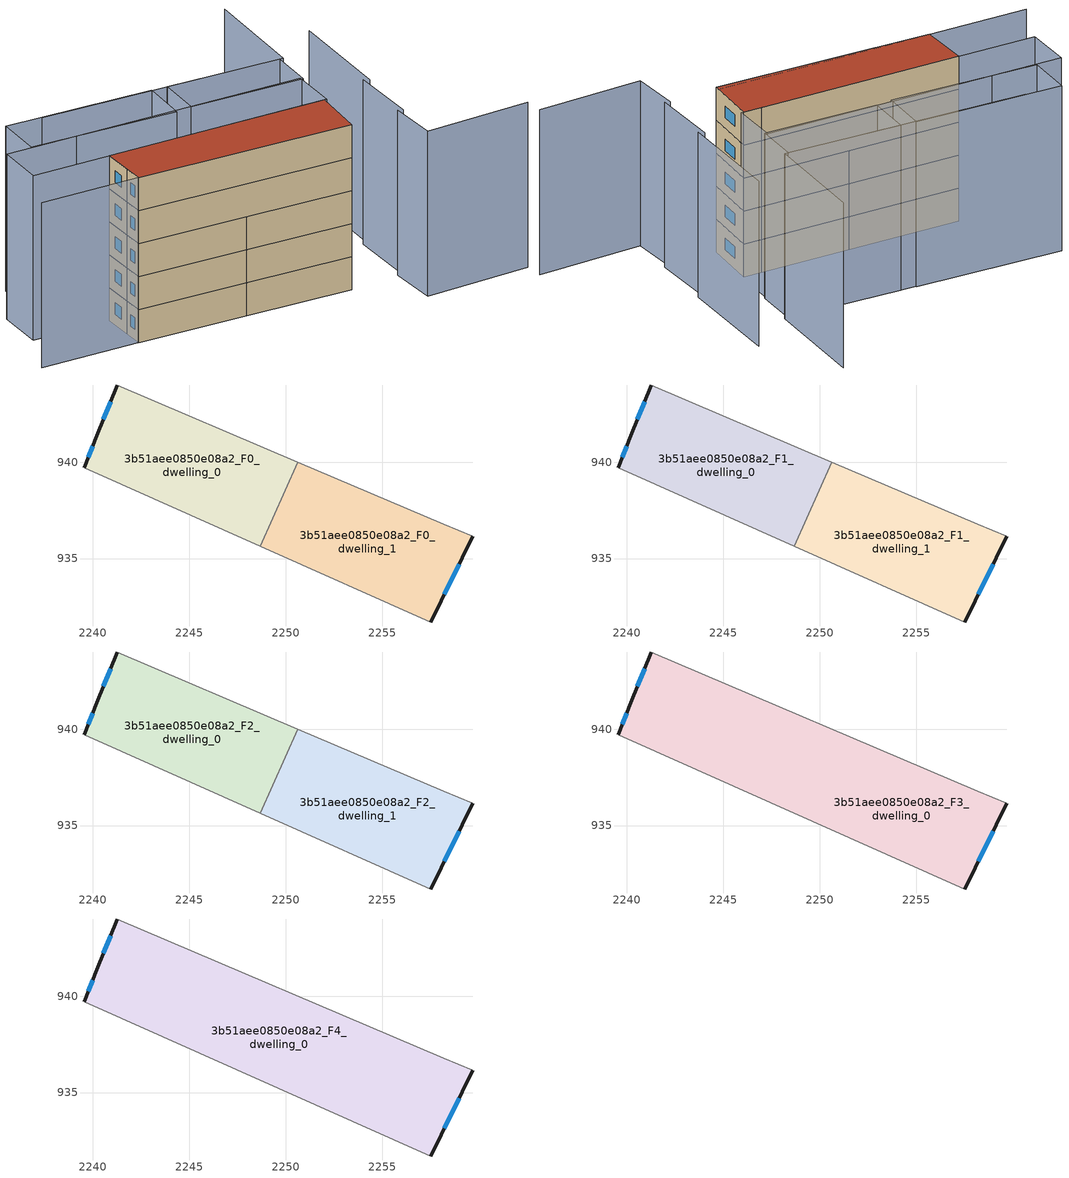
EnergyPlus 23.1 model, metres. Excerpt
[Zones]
3b51aee0850e08a2_F0_dwelling_0
 floor ground (EU_floor_Construction): 2250.63,940.01 2248.69,935.65 2239.55,939.72 2240.2,941.37 2241.25,944.01 z0
 wall outside (EU_wall_Construction): 2241.25,944.01 2240.2,941.37 2239.55,939.72 z0:3
 wall adiabatic (EU_wall_Construction): 2250.63,940.01 2241.25,944.01 / 2239.55,939.72 2248.69,935.65 z0:3
 wall to 3b51aee0850e08a2_F0_dwelling_1 (EU_wall_Construction): 2248.69,935.65 2250.63,940.01 z0:3
 window (EU_Window_Construction): 2240.91,943.15 2240.55,942.22 / 2239.99,940.83 2239.77,940.25 z0.98:2.02
3b51aee0850e08a2_F0_dwelling_1
 floor ground (EU_floor_Construction): 2258.19,936.79 2259.7,936.15 2257.53,931.71 2248.69,935.65 2250.63,940.01 z0
 wall outside (EU_wall_Construction): 2257.53,931.71 2259.7,936.15 z0:3
 wall adiabatic (EU_wall_Construction): 2248.69,935.65 2257.53,931.71 / 2259.7,936.15 2258.19,936.79 2250.63,940.01 z0:3
 window (EU_Window_Construction): 2258.24,933.15 2259,934.7 z0.98:2.02
3b51aee0850e08a2_F1_dwelling_0
 floor to 3b51aee0850e08a2_F0_dwelling_0 (EU_floor_Construction): 2250.63,940.01 2248.69,935.65 2239.55,939.72 2240.2,941.37 2241.25,944.01 z3
 wall outside (EU_wall_Construction): 2241.25,944.01 2240.2,941.37 2239.55,939.72 z3:6
 wall adiabatic (EU_wall_Construction): 2250.63,940.01 2241.25,944.01 / 2239.55,939.72 2248.69,935.65 z3:6
 wall to 3b51aee0850e08a2_F1_dwelling_1 (EU_wall_Construction): 2248.69,935.65 2250.63,940.01 z3:6
 window (EU_Window_Construction): 2240.91,943.15 2240.55,942.22 / 2239.99,940.83 2239.77,940.25 z3.98:5.02
3b51aee0850e08a2_F1_dwelling_1
 floor to 3b51aee0850e08a2_F0_dwelling_1 (EU_floor_Construction): 2258.19,936.79 2259.7,936.15 2257.53,931.71 2248.69,935.65 2250.63,940.01 z3
 wall outside (EU_wall_Construction): 2257.53,931.71 2259.7,936.15 z3:6
 wall adiabatic (EU_wall_Construction): 2248.69,935.65 2257.53,931.71 / 2259.7,936.15 2258.19,936.79 2250.63,940.01 z3:6
 window (EU_Window_Construction): 2258.24,933.15 2259,934.7 z3.98:5.02
3b51aee0850e08a2_F2_dwelling_0
 floor to 3b51aee0850e08a2_F1_dwelling_0 (EU_floor_Construction): 2250.63,940.01 2248.69,935.65 2239.55,939.72 2240.2,941.37 2241.25,944.01 z6
 wall outside (EU_wall_Construction): 2241.25,944.01 2240.2,941.37 2239.55,939.72 z6:9
 wall adiabatic (EU_wall_Construction): 2250.63,940.01 2241.25,944.01 / 2239.55,939.72 2248.69,935.65 z6:9
 wall to 3b51aee0850e08a2_F2_dwelling_1 (EU_wall_Construction): 2248.69,935.65 2250.63,940.01 z6:9
 window (EU_Window_Construction): 2240.91,943.15 2240.55,942.22 / 2239.99,940.83 2239.77,940.25 z6.98:8.02
3b51aee0850e08a2_F2_dwelling_1
 floor to 3b51aee0850e08a2_F1_dwelling_1 (EU_floor_Construction): 2258.19,936.79 2259.7,936.15 2257.53,931.71 2248.69,935.65 2250.63,940.01 z6
 wall outside (EU_wall_Construction): 2257.53,931.71 2259.7,936.15 z6:9
 wall adiabatic (EU_wall_Construction): 2248.69,935.65 2257.53,931.71 / 2259.7,936.15 2258.19,936.79 2250.63,940.01 z6:9
 window (EU_Window_Construction): 2258.24,933.15 2259,934.7 z6.98:8.02
3b51aee0850e08a2_F3_dwelling_0
 floor to 3b51aee0850e08a2_F2_dwelling_0 (EU_floor_Construction): 2250.63,940.01 2248.69,935.65 2239.55,939.72 2240.2,941.37 2241.25,944.01 z9
 floor to 3b51aee0850e08a2_F2_dwelling_1 (EU_floor_Construction): 2258.19,936.79 2259.7,936.15 2257.53,931.71 2248.69,935.65 2250.63,940.01 z9
 wall outside (EU_wall_Construction): 2257.53,931.71 2259.7,936.15 / 2241.25,944.01 2240.2,941.37 2239.55,939.72 z9:12
 wall adiabatic (EU_wall_Construction): 2259.7,936.15 2258.19,936.79 2241.25,944.01 / 2239.55,939.72 2257.53,931.71 z9:12
 window (EU_Window_Construction): 2258.24,933.15 2259,934.7 / 2239.99,940.83 2239.77,940.25 / 2240.91,943.15 2240.55,942.22 z9.98:11.02
3b51aee0850e08a2_F4_dwelling_0
 floor to 3b51aee0850e08a2_F3_dwelling_0 (EU_floor_Construction): 2258.19,936.79 2259.7,936.15 2257.53,931.71 2239.55,939.72 2240.2,941.37 2241.25,944.01 z12
 wall outside (EU_wall_Construction): 2257.53,931.71 2259.7,936.15 / 2241.25,944.01 2240.2,941.37 2239.55,939.72 z12:15
 wall adiabatic (EU_wall_Construction): 2259.7,936.15 2258.19,936.79 2241.25,944.01 / 2239.55,939.72 2257.53,931.71 z12:15
 window (EU_Window_Construction): 2258.24,933.15 2259,934.7 / 2239.99,940.83 2239.77,940.25 / 2240.91,943.15 2240.55,942.22 z12.98:14.02
 roof outside (EU_roof_Construction): 2257.53,931.71 2259.7,936.15 2258.19,936.79 2241.25,944.01 2240.2,941.37 2239.55,939.72 z15
shading: 2269.37,922.79 2260.3,926.1 / 2260.3,926.1 2261.85,930.33 / 2262.16,930.02 2264.48,935.85 / 2231.28,943.25 2257.69,932.09 / 2264.74,935.38 2268.73,944.58 / 2267.62,952.33 2263.58,943.3 / 2263.58,943.3 2243.3,952.38 / 2259.91,936.06 2234.7,946.75 / 2234.7,946.75 2236.39,950.72 / 2236.39,950.72 2261.6,940.03 / 2261.6,940.03 2259.91,936.06 / 2253.83,947.66 2263.27,943.44 / 2263.27,943.44 2261.63,939.78 / 2261.63,939.78 2252.19,944.01 / 2252.19,944.01 2253.83,947.66 / 2240.36,953.83 2252.55,948.3 / 2252.55,948.3 2250.77,944.37 / 2250.77,944.37 2238.58,949.9 / 2238.58,949.9 2240.36,953.83 z0:15
[Building]
EU S2 Campaign: North Axis=0; Terrain=City; Solar Distribution=FullExterior
[Site:Location]
Bologna: Latitude=44.5; Longitude=11.25; Time Zone=1; Elevation=37
[SizingPeriod:WeatherFileDays]
AnnualSizingPeriod: Begin Month=1; Begin Day of Month=1; End Month=12; End Day of Month=31; Day of Week for Start Day=Monday; Use Weather File Daylight Saving Period=No; Use Weather File Rain and Snow Indicators=No
[MATERIAL]
EU_InternalMass_Material: Roughness=MediumRough; Thickness=0.1; Conductivity=1; Density=1800; Specific Heat=900; Thermal Absorptance=0.9; Solar Absorptance=0.7; Visible Absorptance=0.7
[MATERIAL:NOMASS] Roughness=MediumRough; Thermal Absorptance=0.9; Solar Absorptance=0.7; Visible Absorptance=0.7
Name | Thermal Resistance
EU_wall_NoMass | 0.905828
EU_roof_NoMass | 0.37593
EU_floor_NoMass | 0.67114
[WINDOWMATERIAL:SIMPLEGLAZINGSYSTEM]
EU_Window_SimpleGlazing: UFactor=4.52486; Solar Heat Gain Coefficient=0.85; Visible Transmittance=0.85
[CONSTRUCTION]
EU_wall_Construction: EU_wall_NoMass
EU_roof_Construction: EU_roof_NoMass
EU_floor_Construction: EU_floor_NoMass
EU_Window_Construction: EU_Window_SimpleGlazing
EU_InternalMass_Construction: EU_InternalMass_Material
[ZONE] Type=1; Multiplier=1; Ceiling Height=autocalculate; Floor Area=autocalculate; Part of Total Floor Area=Yes
Name | Volume
3b51aee0850e08a2_F0_dwelling_0 | 142.211
3b51aee0850e08a2_F1_dwelling_0; 3b51aee0850e08a2_F2_dwelling_0 | 142.212
3b51aee0850e08a2_F3_dwelling_0 | 284.423
3b51aee0850e08a2_F4_dwelling_0 | 284.422
3b51aee0850e08a2_F0_dwelling_1; 3b51aee0850e08a2_F1_dwelling_1; 3b51aee0850e08a2_F2_dwelling_1 | 142.22
[INTERNALMASS] Construction=EU_InternalMass_Construction
Name | Zone or ZoneList | Surface Area
3b51aee0850e08a2_F0_dwelling_0_EU_InternalMass | 3b51aee0850e08a2_F0_dwelling_0 | 47.4041
3b51aee0850e08a2_F0_dwelling_1_EU_InternalMass | 3b51aee0850e08a2_F0_dwelling_1 | 47.4059
3b51aee0850e08a2_F1_dwelling_0_EU_InternalMass | 3b51aee0850e08a2_F1_dwelling_0 | 47.4041
3b51aee0850e08a2_F1_dwelling_1_EU_InternalMass | 3b51aee0850e08a2_F1_dwelling_1 | 47.4059
3b51aee0850e08a2_F2_dwelling_0_EU_InternalMass | 3b51aee0850e08a2_F2_dwelling_0 | 47.4041
3b51aee0850e08a2_F2_dwelling_1_EU_InternalMass | 3b51aee0850e08a2_F2_dwelling_1 | 47.4059
3b51aee0850e08a2_F3_dwelling_0_EU_InternalMass | 3b51aee0850e08a2_F3_dwelling_0 | 94.8075
3b51aee0850e08a2_F4_dwelling_0_EU_InternalMass | 3b51aee0850e08a2_F4_dwelling_0 | 94.8075
[OTHEREQUIPMENT] Fuel Type=Electricity; Design Level Calculation Method=Watts/Area; Power per Zone Floor Area=1; Fraction Latent=0; Fraction Radiant=0; Fraction Lost=0; Carbon Dioxide Generation Rate=0; EndUse Subcategory=EU_Step8_InternalGains
Name | Zone or ZoneList or Space or SpaceList | Schedule
EU_Step8_InternalGain_3b51aee0850e08a2_F0_dwelling_0_f000 | 3b51aee0850e08a2_F0_dwelling_0 | EU_Step8_GainSchedule_3b51aee0850e08a2_F0_dwelling_0_f000
EU_Step8_InternalGain_3b51aee0850e08a2_F0_dwelling_1_f000 | 3b51aee0850e08a2_F0_dwelling_1 | EU_Step8_GainSchedule_3b51aee0850e08a2_F0_dwelling_1_f000
EU_Step8_InternalGain_3b51aee0850e08a2_F1_dwelling_0_f000 | 3b51aee0850e08a2_F1_dwelling_0 | EU_Step8_GainSchedule_3b51aee0850e08a2_F1_dwelling_0_f000
EU_Step8_InternalGain_3b51aee0850e08a2_F1_dwelling_1_f000 | 3b51aee0850e08a2_F1_dwelling_1 | EU_Step8_GainSchedule_3b51aee0850e08a2_F1_dwelling_1_f000
EU_Step8_InternalGain_3b51aee0850e08a2_F2_dwelling_0_f000 | 3b51aee0850e08a2_F2_dwelling_0 | EU_Step8_GainSchedule_3b51aee0850e08a2_F2_dwelling_0_f000
EU_Step8_InternalGain_3b51aee0850e08a2_F2_dwelling_1_f000 | 3b51aee0850e08a2_F2_dwelling_1 | EU_Step8_GainSchedule_3b51aee0850e08a2_F2_dwelling_1_f000
EU_Step8_InternalGain_3b51aee0850e08a2_F3_dwelling_0_f000 | 3b51aee0850e08a2_F3_dwelling_0 | EU_Step8_GainSchedule_3b51aee0850e08a2_F3_dwelling_0_f000
EU_Step8_InternalGain_3b51aee0850e08a2_F4_dwelling_0_f000 | 3b51aee0850e08a2_F4_dwelling_0 | EU_Step8_GainSchedule_3b51aee0850e08a2_F4_dwelling_0_f000
[ZONEVENTILATION:DESIGNFLOWRATE] Schedule=EU_AlwaysOn; Design Flow Rate Calculation Method=AirChanges/Hour; Air Changes per Hour=0.73129; Ventilation Type=Natural; Fan Pressure Rise=0; Fan Total Efficiency=1; Constant Term Coefficient=1; Temperature Term Coefficient=0; Velocity Term Coefficient=0; Velocity Squared Term Coefficient=0; Minimum Indoor Temperature=-100; Maximum Indoor Temperature=100; Delta Temperature=-100; Minimum Outdoor Temperature=-100; Maximum Outdoor Temperature=100; Maximum Wind Speed=40
Name | Zone or ZoneList or Space or SpaceList
EU_ConstantAir_3b51aee0850e08a2_F0_dwelling_0 | 3b51aee0850e08a2_F0_dwelling_0
EU_ConstantAir_3b51aee0850e08a2_F0_dwelling_1 | 3b51aee0850e08a2_F0_dwelling_1
EU_ConstantAir_3b51aee0850e08a2_F1_dwelling_0 | 3b51aee0850e08a2_F1_dwelling_0
EU_ConstantAir_3b51aee0850e08a2_F1_dwelling_1 | 3b51aee0850e08a2_F1_dwelling_1
EU_ConstantAir_3b51aee0850e08a2_F2_dwelling_0 | 3b51aee0850e08a2_F2_dwelling_0
EU_ConstantAir_3b51aee0850e08a2_F2_dwelling_1 | 3b51aee0850e08a2_F2_dwelling_1
EU_ConstantAir_3b51aee0850e08a2_F3_dwelling_0 | 3b51aee0850e08a2_F3_dwelling_0
EU_ConstantAir_3b51aee0850e08a2_F4_dwelling_0 | 3b51aee0850e08a2_F4_dwelling_0
[HVACTEMPLATE:THERMOSTAT] Constant Heating Setpoint=20; Constant Cooling Setpoint=50
EU_HeatOnly_3b51aee0850e08a2_F0_dwelling_0; EU_HeatOnly_3b51aee0850e08a2_F0_dwelling_1; EU_HeatOnly_3b51aee0850e08a2_F1_dwelling_0; EU_HeatOnly_3b51aee0850e08a2_F1_dwelling_1; EU_HeatOnly_3b51aee0850e08a2_F2_dwelling_0; EU_HeatOnly_3b51aee0850e08a2_F2_dwelling_1; EU_HeatOnly_3b51aee0850e08a2_F3_dwelling_0; EU_HeatOnly_3b51aee0850e08a2_F4_dwelling_0
[HVACTEMPLATE:ZONE:IDEALLOADSAIRSYSTEM] System Availability Schedule=EU_AlwaysOn; Maximum Heating Supply Air Temperature=50; Minimum Cooling Supply Air Temperature=13; Maximum Heating Supply Air Humidity Ratio=0.0156; Minimum Cooling Supply Air Humidity Ratio=0.0077; Heating Limit=NoLimit; Cooling Limit=NoLimit; Heating Availability Schedule=EU_AlwaysOn; Cooling Availability Schedule=EU_CoolingOff; Dehumidification Control Type=ConstantSensibleHeatRatio; Cooling Sensible Heat Ratio=0.7; Dehumidification Setpoint=60; Humidification Control Type=None; Humidification Setpoint=30; Outdoor Air Method=None; Outdoor Air Flow Rate per Person=0.00944; Outdoor Air Flow Rate per Zone Floor Area=0; Outdoor Air Flow Rate per Zone=0; Demand Controlled Ventilation Type=None; Outdoor Air Economizer Type=NoEconomizer; Heat Recovery Type=None; Sensible Heat Recovery Effectiveness=0.7; Latent Heat Recovery Effectiveness=0.65
Name | Template Thermostat
3b51aee0850e08a2_F0_dwelling_0 | EU_HeatOnly_3b51aee0850e08a2_F0_dwelling_0
3b51aee0850e08a2_F0_dwelling_1 | EU_HeatOnly_3b51aee0850e08a2_F0_dwelling_1
3b51aee0850e08a2_F1_dwelling_0 | EU_HeatOnly_3b51aee0850e08a2_F1_dwelling_0
3b51aee0850e08a2_F1_dwelling_1 | EU_HeatOnly_3b51aee0850e08a2_F1_dwelling_1
3b51aee0850e08a2_F2_dwelling_0 | EU_HeatOnly_3b51aee0850e08a2_F2_dwelling_0
3b51aee0850e08a2_F2_dwelling_1 | EU_HeatOnly_3b51aee0850e08a2_F2_dwelling_1
3b51aee0850e08a2_F3_dwelling_0 | EU_HeatOnly_3b51aee0850e08a2_F3_dwelling_0
3b51aee0850e08a2_F4_dwelling_0 | EU_HeatOnly_3b51aee0850e08a2_F4_dwelling_0
[SIZING:ZONE] Zone Cooling Design Supply Air Temperature Input Method=SupplyAirTemperature; Zone Cooling Design Supply Air Temperature=13; Zone Heating Design Supply Air Temperature Input Method=SupplyAirTemperature; Zone Heating Design Supply Air Temperature=50; Zone Cooling Design Supply Air Humidity Ratio=0.008; Zone Heating Design Supply Air Humidity Ratio=0.008; Cooling Design Air Flow Method=DesignDay; Cooling Design Air Flow Rate=0; Cooling Minimum Air Flow per Zone Floor Area=0.000762; Cooling Minimum Air Flow=0; Cooling Minimum Air Flow Fraction=0.2; Heating Design Air Flow Method=DesignDay; Heating Design Air Flow Rate=0; Heating Maximum Air Flow per Zone Floor Area=0.002032; Heating Maximum Air Flow=0.141576; Heating Maximum Air Flow Fraction=0.3; Account for Dedicated Outdoor Air System=No; Dedicated Outdoor Air System Control Strategy=NeutralSupplyAir; Dedicated Outdoor Air Low Setpoint Temperature for Design=autosize; Dedicated Outdoor Air High Setpoint Temperature for Design=autosize; Zone Load Sizing Method=Sensible Load Only No Latent Load; Zone Latent Cooling Design Supply Air Humidity Ratio Input Method=HumidityRatioDifference; Zone Cooling Design Supply Air Humidity Ratio Difference=0.005; Zone Latent Heating Design Supply Air Humidity Ratio Input Method=HumidityRatioDifference; Zone Humidification Design Supply Air Humidity Ratio Difference=0.005
3b51aee0850e08a2_F0_dwelling_0; 3b51aee0850e08a2_F0_dwelling_1; 3b51aee0850e08a2_F1_dwelling_0; 3b51aee0850e08a2_F1_dwelling_1; 3b51aee0850e08a2_F2_dwelling_0; 3b51aee0850e08a2_F2_dwelling_1; 3b51aee0850e08a2_F3_dwelling_0; 3b51aee0850e08a2_F4_dwelling_0
[SCHEDULE:CONSTANT]
Name | Hourly Value
EU_AlwaysOn | 1
EU_CoolingOff | 0
[SCHEDULE:FILE] Column Number=1; Rows to Skip at Top=0; Number of Hours of Data=8760; Column Separator=Comma; Interpolate to Timestep=No; Minutes per Item=60; Adjust Schedule for Daylight Savings=Yes
Name | File
EU_Step8_GainSchedule_3b51aee0850e08a2_F0_dwelling_0_f000 | ../../schedules/3b51aee0850e08a2/3b51aee0850e08a2_F0_dwelling_0_f000_gain.csv
EU_Step8_GainSchedule_3b51aee0850e08a2_F0_dwelling_1_f000 | ../../schedules/3b51aee0850e08a2/3b51aee0850e08a2_F0_dwelling_1_f000_gain.csv
EU_Step8_GainSchedule_3b51aee0850e08a2_F1_dwelling_0_f000 | ../../schedules/3b51aee0850e08a2/3b51aee0850e08a2_F1_dwelling_0_f000_gain.csv
EU_Step8_GainSchedule_3b51aee0850e08a2_F1_dwelling_1_f000 | ../../schedules/3b51aee0850e08a2/3b51aee0850e08a2_F1_dwelling_1_f000_gain.csv
EU_Step8_GainSchedule_3b51aee0850e08a2_F2_dwelling_0_f000 | ../../schedules/3b51aee0850e08a2/3b51aee0850e08a2_F2_dwelling_0_f000_gain.csv
EU_Step8_GainSchedule_3b51aee0850e08a2_F2_dwelling_1_f000 | ../../schedules/3b51aee0850e08a2/3b51aee0850e08a2_F2_dwelling_1_f000_gain.csv
EU_Step8_GainSchedule_3b51aee0850e08a2_F3_dwelling_0_f000 | ../../schedules/3b51aee0850e08a2/3b51aee0850e08a2_F3_dwelling_0_f000_gain.csv
EU_Step8_GainSchedule_3b51aee0850e08a2_F4_dwelling_0_f000 | ../../schedules/3b51aee0850e08a2/3b51aee0850e08a2_F4_dwelling_0_f000_gain.csv
